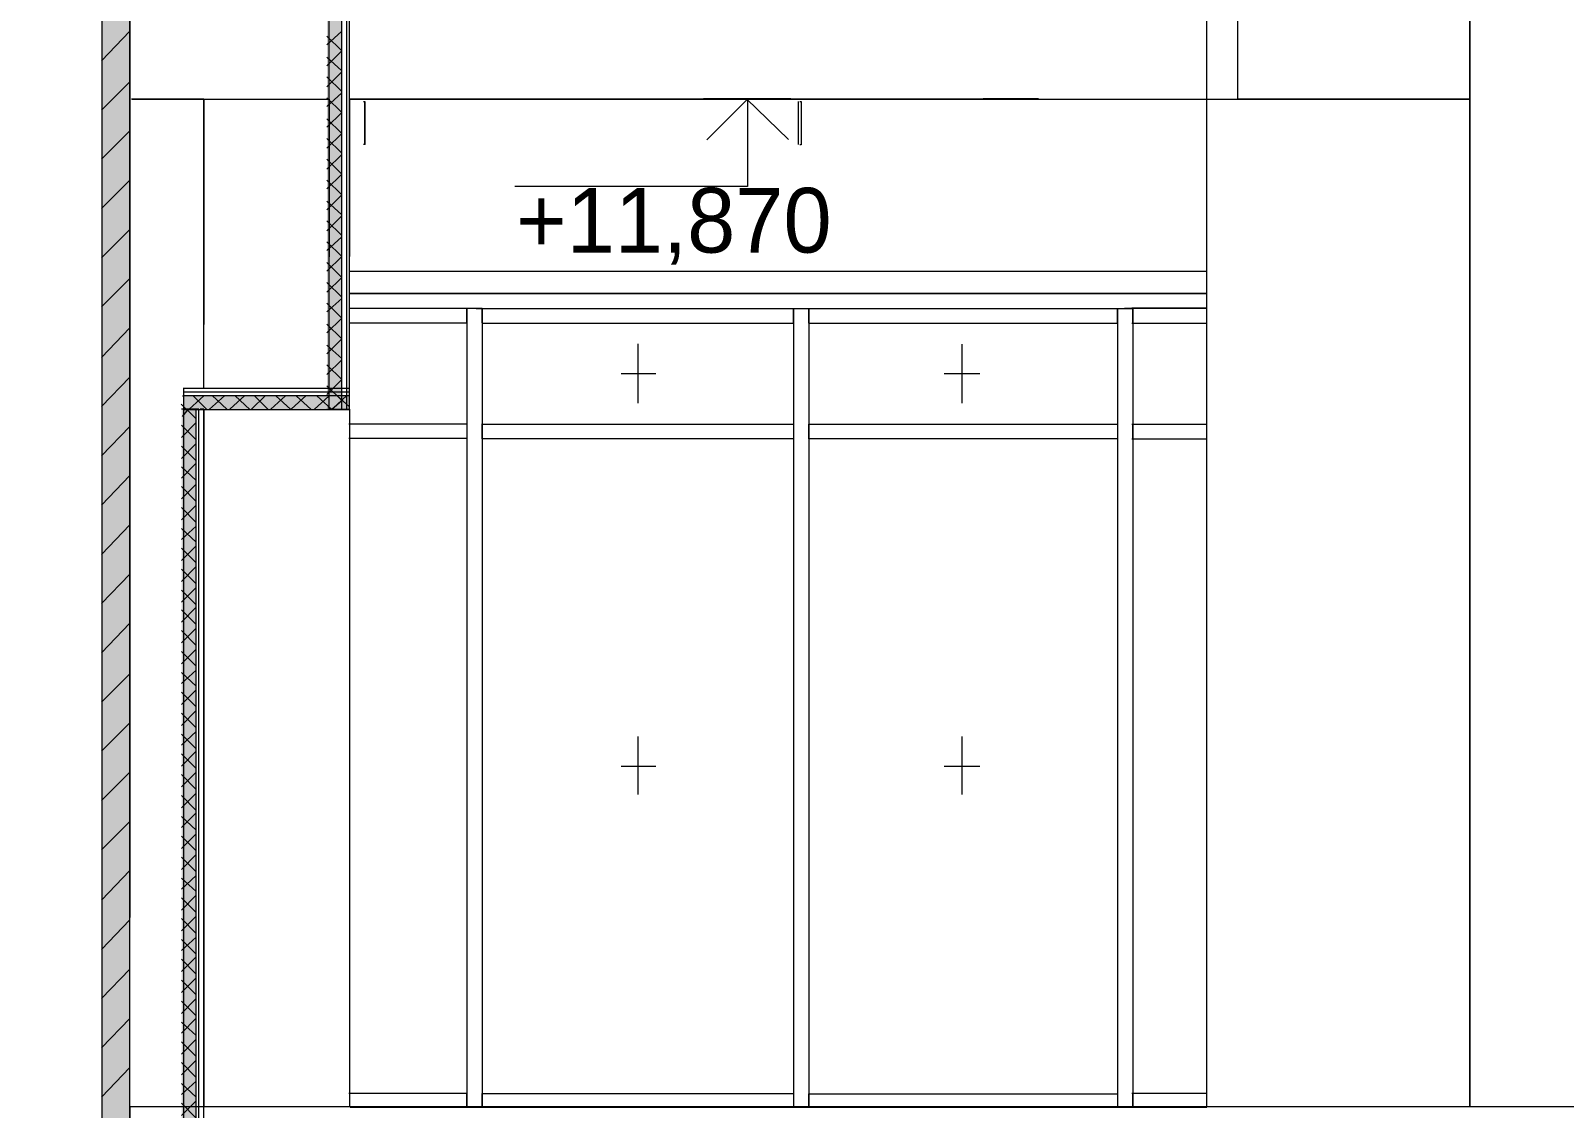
# Model space of a CAD drawing. Header units: millimetres. Extents: x -135211 to 49383, y -8033 to 228499.
# Drawn here: x -23242 to -17969, y 57051 to 60758 of the extents above; entities that cross this region are included whole.
import ezdxf

# ---------------------------------------------------------------- set-up
doc = ezdxf.new("R2010")
doc.units = ezdxf.units.MM
doc.layers.add('PDF _Геометрия', color=7, linetype='Continuous', true_color=0x1d1d1d)
doc.layers.add('PDF _Сплошная заливка', color=7, linetype='Continuous', true_color=0xffffff)
doc.layers.add('PDF _Текст', color=7, linetype='Continuous')

msp = doc.modelspace()

# ---------------------------------------------------------------- linework, layer by layer
at = {"layer": 'PDF _Геометрия', "color": 7, "lineweight": 9}
for points in [[(-22996.93330292025, 60933.58944422715), (-22996.93330292025, 56975.5369851326), (-23276.17749309077, 56975.5369851326)], [(-22997.87084157788, 56975.67755844956), (-22900.41887984332, 56975.67755844956), (-22900.41887984332, 60933.67539915414), (-22997.87084157788, 60933.67539915414)], [(-22216.04387984333, 59455.23221206308), (-22216.04387984333, 60932.71395060758), (-22893.56920871307, 60932.71395060758)], [(-22223.2636216142, 59456.29981488575), (-22172.17368753561, 59456.29981488575), (-22172.17368753561, 60933.68366479898), (-22223.2636216142, 60933.68366479898)], [(-22167.57310330332, 59455.58382486828), (-22154.62561061255, 59455.58382486828), (-22154.62561061255, 60932.99657135641), (-22167.57310330332, 60932.99657135641)], [(-22158.80008779292, 59456.18005960873), (-22145.851572151, 59456.18005960873), (-22145.851572151, 60933.50492724985), (-22158.80008779292, 60933.50492724985)], [(-22141.88982253597, 60522.37269605679), (-18294.0486875356, 60522.37269605679), (-18294.0486875356, 60933.03012770203), (-18294.0486875356, 57055.29571194605), (-18294.0486875356, 60522.37269605679), (-19094.2138118572, 60522.37269605679)], [(-19455.87331507029, 57055.62336116307), (-19197.77464907407, 57055.62336116307), (-19197.77464907407, 60933.28836479832)], [(-19193.99965939732, 60932.83131965834), (-19092.48618753559, 60932.83131965834), (-19092.48618753559, 60522.15743509121)], [(-22645.97176445869, 59527.55104124395), (-22645.97176445869, 60522.40195234521), (-22895.58203924018, 60522.40195234521)], [(-22893.56920871307, 60522.04634013573), (-22216.04387984333, 60522.04634013573), (-22216.04387984333, 59980.1617319103)], [(-22645.97176445869, 60522.40195234521), (-22645.97176445869, 59747.72448467949)], [(-22216.04387984333, 59747.35217391972), (-22216.04387984333, 60522.04634013573)], [(-22145.851572151, 60522.91696449984), (-22145.851572151, 59981.0323323272)], [(-20382.26984138177, 60522.56750866496), (-22143.17878895755, 60522.56750866496)], [(-22097.29477746194, 60514.18983604736), (-22093.20734138177, 60514.18983604736), (-22093.20734138177, 60365.99189454134), (-22097.29477746194, 60365.99189454134)], [(-22093.20734138177, 60365.44767927436), (-22093.20734138177, 60513.57739107114)], [(-20777.101572151, 60522.72205900205), (-20777.101572151, 60222.12505184275), (-21577.22067314204, 60222.12505184275)], [(-20627.94291830485, 60523.17507388166), (-20928.38564261467, 60523.17507388166)], [(-19961.11599522791, 60522.24010864032), (-20773.98974906227, 60522.24010864032)], [(-20601.62080292022, 60366.385283958), (-20601.62080292022, 60514.56892742766)], [(-20596.98939254532, 60513.91100969607), (-20592.84676445868, 60513.91100969607), (-20592.84676445868, 60365.78497796195), (-20596.98939254532, 60365.78497796195)], [(-19776.8611875356, 60523.12762679377), (-19967.53894387632, 60523.12762679377)], [(-19197.77464907407, 59930.00203970832), (-22143.84664183004, 59930.00203970832)], [(-21715.92368753561, 59854.36083707083), (-22147.52387780888, 59854.36083707083)], [(-19197.77464907407, 59853.83130666064), (-22143.84664183004, 59853.83130666064), (-19197.77464907407, 59853.83130666064), (-19481.74738320765, 59853.83130666064)], [(-20592.84676445868, 59853.55948788087), (-21710.70259484579, 59853.55948788087)], [(-19478.5438798433, 59853.40992995929), (-20592.10938557739, 59853.40992995929)], [(-22148.44748568829, 59752.87633846697), (-21742.24580292025, 59752.87633846697), (-21742.24580292025, 59803.68494141458), (-21742.24580292025, 59778.24641391316), (-21742.24580292025, 59380.39067788389), (-21742.24580292025, 57056.43938238412), (-21742.24580292025, 57102.94061411347), (-22148.44748568829, 57102.94061411347)], [(-22148.44748568829, 59803.68494141458), (-21742.24580292025, 59803.68494141458)], [(-22147.52387780888, 59803.54024270998), (-21715.92368753561, 59803.54024270998)], [(-21740.23206399215, 59803.39728817334), (-21689.601572151, 59803.39728817334), (-21689.601572151, 59778.01523063862), (-21689.601572151, 59380.10688987145), (-21689.601572151, 57056.08524872393)], [(-21710.70259484579, 59802.7110596927), (-20592.84676445868, 59802.7110596927)], [(-21689.601572151, 59752.63150375426), (-21689.601572151, 59803.39728817334)], [(-21685.65369478975, 59752.08051923477), (-20619.1688798433, 59752.08051923477), (-20619.1688798433, 59802.84961285299), (-20619.1688798433, 59379.57204839098), (-20619.1688798433, 57055.48393328713)], [(-21685.65369478975, 59802.84961285299), (-20619.1688798433, 59802.84961285299)], [(-20617.66503099829, 59802.57421837102), (-20566.52464907407, 59802.57421837102), (-20566.52464907407, 59379.3062595756), (-20566.52464907407, 57055.16734228093)], [(-20592.10938557739, 59802.6153871284), (-19478.5438798433, 59802.6153871284)], [(-20567.25304121537, 59751.969234956), (-19504.86599522791, 59751.969234956), (-19504.86599522791, 59802.7520216051), (-19504.86599522791, 59379.39976345491), (-19504.86599522791, 57055.32975400575)], [(-20567.25304121537, 59802.7520216051), (-19504.86599522791, 59802.7520216051)], [(-20566.52464907407, 59751.78139299734), (-20566.52464907407, 59802.57421837102)], [(-19503.16607739539, 59802.48212723895), (-19452.22176445869, 59802.48212723895), (-19452.22176445869, 59379.14512856003), (-19452.22176445869, 57054.97537132705)], [(-19481.74738320765, 59802.9813791987), (-19197.77464907407, 59802.9813791987), (-19455.87331507029, 59802.9813791987)], [(-19452.22176445869, 59751.67753106796), (-19452.22176445869, 59802.48212723895)], [(-19455.87331507029, 59752.20145938379), (-19197.77464907407, 59752.20145938379)], [(-21154.38522599715, 59680.35425148394), (-21154.38522599715, 59477.1456294578)], [(-20040.08234138176, 59680.22014273803), (-20040.08234138176, 59477.00441989171)], [(-20101.61958037033, 59578.94161063806), (-19978.66407215099, 59578.94161063806)], [(-22717.51578505577, 59455.49803126892), (-22145.851572151, 59455.49803126892), (-22145.851572151, 59502.10369634526), (-22145.851572151, 59514.77607697421), (-22145.851572151, 59527.45011330944), (-22717.51578505577, 59527.45011330944)], [(-22716.16407215102, 59527.33542442814), (-22716.16407215102, 59514.59241649997), (-22716.16407215102, 59501.91560855095), (-22716.16407215102, 59455.34571276571), (-22716.16407215102, 56974.57523825959)], [(-21211.27334166811, 59578.45245694687), (-21092.9669567664, 59578.45245694687)], [(-22145.851572151, 59514.77607697421), (-22717.51578505577, 59514.77607697421)], [(-22145.851572151, 59502.10369634526), (-22717.51578505577, 59502.10369634526)], [(-22723.15369726901, 56975.74612070993), (-22672.29387984332, 56975.74612070993), (-22672.29387984332, 59456.34928156889), (-22723.15369726901, 59456.34928156889)], [(-22671.65938057158, 56975.72317072128), (-22663.51984138179, 56975.72317072128), (-22663.51984138179, 59456.31957722801), (-22671.65938057158, 59456.31957722801)], [(-22658.86197188513, 56974.86488497311), (-22645.97176445869, 56974.86488497311), (-22645.97176445869, 59455.58349348844), (-22658.86197188513, 59455.58349348844)], [(-22222.16528872302, 59456.18005960873), (-22145.851572151, 59456.18005960873), (-22145.851572151, 57055.95092192109)], [(-22148.44748568829, 59405.7607533301), (-21742.24580292025, 59405.7607533301), (-21742.24580292025, 59354.95215722084), (-22148.44748568829, 59354.95215722084)], [(-21689.601572151, 59354.65634795214), (-21689.601572151, 59405.48894740617)], [(-21685.65369478975, 59404.92118163921), (-20619.1688798433, 59404.92118163921), (-20619.1688798433, 59354.15378030155), (-21685.65369478975, 59354.15378030155)], [(-20567.25304121537, 59404.79201129408), (-19504.86599522791, 59404.79201129408), (-19504.86599522791, 59354.00921766937), (-20567.25304121537, 59354.00921766937)], [(-20566.52464907407, 59353.87441331392), (-20566.52464907407, 59404.66724559811)], [(-19455.87331507029, 59405.0667475633), (-19197.77464907407, 59405.0667475633)], [(-19452.22176445869, 59353.74283396397), (-19452.22176445869, 59404.54743013495)], [(-19455.87331507029, 59354.28683474285), (-19197.77464907407, 59354.28683474285)], [(-21154.38522599715, 58330.00999789472), (-21154.38522599715, 58130.99552196169)], [(-20040.08234138176, 58329.84663961155), (-20040.08234138176, 58130.86676420416)], [(-21211.27334166811, 58228.05487275375), (-21092.9669567664, 58228.05487275375)], [(-20101.61958037033, 58228.53056312378), (-19978.66407215099, 58228.53056312378)], [(-21740.23206399215, 57056.08524872393), (-21689.601572151, 57056.08524872393), (-21689.601572151, 57102.67692700651)], [(-21685.65369478975, 57102.03884769724), (-20619.1688798433, 57102.03884769724), (-20619.1688798433, 57055.48393328713), (-21685.65369478975, 57055.48393328713)], [(-20617.66503099829, 57055.16734228093), (-20566.52464907407, 57055.16734228093), (-20566.52464907407, 57101.74402488667)], [(-20567.25304121537, 57101.85666013374), (-19504.86599522791, 57101.85666013374), (-19504.86599522791, 57055.32975400575), (-20567.25304121537, 57055.32975400575)], [(-19503.16607739539, 57054.97537132705), (-19452.22176445869, 57054.97537132705), (-19452.22176445869, 57101.5936777344)], [(-19197.77464907407, 57102.2076203631), (-19455.87331507029, 57102.2076203631)], [(-9651.620802920152, 57056.23043198152), (-9651.620802920152, 56975.80451280899), (-9651.620802920152, 57039.3250590988), (-9651.620802920152, 57047.81568405723), (-9651.620802920152, 57056.23043198152), (-22900.92126409389, 57056.23043198152)], [(-22900.41887984332, 57056.14019294777), (-22900.41887984332, 57047.68105095861), (-22900.41887984332, 57039.15416816042), (-22900.41887984332, 56975.67755844956)], [(-21742.24580292025, 57056.43938238412), (-22148.44748568829, 57056.43938238412)]]:
    msp.add_lwpolyline(points, dxfattribs=at)
for points in [[(-22900.41887984332, 57708.03603904976), (-22900.41887984332, 60523.03527737768), (-22900.41887984332, 60933.67539915414)], [(-22645.97176445869, 57055.31109431629), (-22645.97176445869, 59455.58349348844)], [(-22143.84664183004, 57055.62336116307), (-19197.77464907407, 57055.62336116307)]]:
    msp.add_lwpolyline(points, close=True, dxfattribs=at)
at = {"layer": 'PDF _Геометрия', "lineweight": 9}
for points in [[(-22997.87084157788, 60654.25275704344), (-22900.41887984332, 60755.89794253129)], [(-22997.87084157788, 60484.93444240974), (-22900.41887984332, 60582.31700534344)], [(-22997.87084157788, 60315.61612100874), (-22900.41887984332, 60412.99869070974)], [(-22997.87084157788, 60146.29780637503), (-22900.41887984332, 60243.68036930872)], [(-22997.87084157788, 59976.98113619853), (-22900.41887984332, 60074.36205467502)], [(-22997.87084157788, 59807.66282156482), (-22900.41887984332, 59905.043733274)], [(-22997.87084157788, 59634.08023315245), (-22900.41887984332, 59735.72541864029)], [(-22997.87084157788, 59464.76191851876), (-22900.41887984332, 59566.33935643023)], [(-22997.87084157788, 59295.44359711774), (-22900.41887984332, 59397.02104179654)], [(-22997.87084157788, 59126.12528248403), (-22900.41887984332, 59227.70272039551)], [(-22997.87084157788, 58956.80861230753), (-22900.41887984332, 59058.3844057618)], [(-22997.87084157788, 58787.49029767383), (-22900.41887984332, 58889.06773558532)], [(-22997.87084157788, 58618.17197627281), (-22900.41887984332, 58719.74942095161)], [(-22997.87084157788, 58448.78592083006), (-22900.41887984332, 58546.16683253925)], [(-22997.87084157788, 58279.46759942904), (-22900.41887984332, 58376.84851790554)], [(-22997.87084157788, 58110.14928479534), (-22900.41887984332, 58207.53019650453)], [(-22997.87084157788, 57940.83096339434), (-22900.41887984332, 58038.21188187082)], [(-22997.87084157788, 57767.25003297377), (-22900.41887984332, 57868.89521169432)], [(-22997.87084157788, 57597.93171157277), (-22900.41887984332, 57699.57689706062)], [(-22997.87084157788, 57428.61339693906), (-22900.41887984332, 57530.2585756596)], [(-22997.87084157788, 57259.29507553805), (-22900.41887984332, 57360.87252021685)], [(-22997.87084157788, 57089.97676090435), (-22900.41887984332, 57191.55420558315)]]:
    msp.add_lwpolyline(points, dxfattribs=at)
at = {"layer": 'PDF _Геометрия', "color": 252, "lineweight": 9, "true_color": 0x8e8e8e}
for points in [[(-22223.2636216142, 60709.29707623336), (-22172.17368753561, 60755.89169556824)], [(-22223.2636216142, 60637.36204714323), (-22172.17368753561, 60688.11271681157), (-22223.2636216142, 60738.92990557406)], [(-22172.17368753561, 60620.40025714906), (-22223.2636216142, 60666.99487648396)], [(-22223.2636216142, 60565.36049895894), (-22172.17368753561, 60616.17768772147)], [(-22172.17368753561, 60548.4668969968), (-22223.2636216142, 60599.21589772728)], [(-22223.2636216142, 60497.64804610844), (-22172.17368753561, 60544.17447741131)], [(-22223.2636216142, 60425.64649111217), (-22172.17368753561, 60476.46367987466), (-22223.2636216142, 60527.28086863716)], [(-22223.2636216142, 60353.71146883404), (-22172.17368753561, 60404.52865759654), (-22223.2636216142, 60455.27765832702)], [(-22172.17368753561, 60336.74967883986), (-22223.2636216142, 60387.56686079039)], [(-22223.2636216142, 60281.77643974392), (-22172.17368753561, 60332.52544047441)], [(-22223.2636216142, 60213.99746098725), (-22172.17368753561, 60264.81464974976), (-22223.2636216142, 60315.63183851225)], [(-22223.2636216142, 60142.06243189715), (-22172.17368753561, 60192.87962065964), (-22223.2636216142, 60243.63029032796)], [(-22172.17368753561, 60125.10064190297), (-22223.2636216142, 60171.69526123786)], [(-22223.2636216142, 60070.06088371286), (-22172.17368753561, 60120.87807247534)], [(-22172.17368753561, 60053.16561962483), (-22223.2636216142, 60103.98447051319)], [(-22223.2636216142, 60002.34843086235), (-22172.17368753561, 60048.94305019722)], [(-22223.2636216142, 59930.41506389809), (-22172.17368753561, 59981.16406462856), (-22223.2636216142, 60031.98125339107)], [(-22223.2636216142, 59858.41185358793), (-22172.17368753561, 59909.22904235044), (-22223.2636216142, 59960.04623111293)], [(-22172.17368753561, 59841.51824481379), (-22223.2636216142, 59892.26725235626)], [(-22223.2636216142, 59790.70105605128), (-22172.17368753561, 59837.29401326032)], [(-22223.2636216142, 59718.76603377316), (-22172.17368753561, 59769.51503450365), (-22223.2636216142, 59820.33222326615)], [(-22223.2636216142, 59646.76281665103), (-22172.17368753561, 59697.58000541354), (-22223.2636216142, 59748.39719417603)], [(-22172.17368753561, 59629.86921468887), (-22223.2636216142, 59676.39564599175)], [(-22223.2636216142, 59574.82779437291), (-22172.17368753561, 59625.57845722925)], [(-22223.2636216142, 59507.11699683626), (-22172.17368753561, 59557.86600437875), (-22223.2636216142, 59608.68319314124)], [(-22206.233643588, 59456.29981488575), (-22172.17368753561, 59485.93263741448), (-22223.2636216142, 59536.68163814495)], [(-22707.39003368947, 59456.53633545634), (-22724.33792331901, 59473.48422508587)], [(-22720.22859225189, 59502.52628065035), (-22716.16407215102, 59502.52628065035)], [(-22696.84369328717, 59455.58349348844), (-22645.97176445869, 59502.18297389741)], [(-22637.19772599718, 59456.16545738886), (-22684.00626701656, 59502.76863587577)], [(-22626.68368266894, 59455.83496892852), (-22575.7794567664, 59502.46237787703)], [(-22567.00541830485, 59456.48694019279), (-22617.91368134167, 59503.05010152619)], [(-22556.52367205071, 59456.16645843881), (-22505.58714907408, 59502.68914832804)], [(-22488.039072151, 59455.43681681522), (-22538.98366939618, 59501.96688130855)], [(-22482.28881300295, 59455.76511510439), (-22435.39484138179, 59502.31730340997)], [(-22426.62080292024, 59456.35322258274), (-22473.51848891539, 59502.90909139399)], [(-22416.20365081431, 59456.05728569753), (-22365.20253368947, 59502.57090292848)], [(-22347.6544567664, 59455.3333785567), (-22398.66364815972, 59501.85435281405)], [(-22346.04364019608, 59456.29503841117), (-22295.01022599718, 59502.83645066557)], [(-22277.46214907408, 59455.57403822018), (-22328.50363754154, 59502.12280723399)], [(-22267.11362825059, 59455.23221206308), (-22216.04387984333, 59501.80842182889)], [(-22258.34362692332, 59502.40653646846), (-22207.26984138179, 59455.82664478884), (-22220.21119636565, 59464.2707759)], [(-22205.72361895964, 59456.19593812986), (-22154.62561061255, 59502.72972248391)], [(-22145.851572151, 59463.94684146606), (-22188.09725840212, 59502.10369634526)], [(-22719.63039619033, 59430.47285736106), (-22698.61599522793, 59455.89671037249)], [(-22672.29387984332, 59422.51061752144), (-22706.20042479379, 59456.34928156889)], [(-22723.15369726901, 59359.03683299282), (-22672.29387984332, 59409.82877629682)], [(-22672.29387984332, 59350.56019675521), (-22723.15369726901, 59401.35214005921)], [(-22723.15369726901, 59287.02019274432), (-22672.29387984332, 59337.88001016998)], [(-22672.29387984332, 59278.61143740969), (-22723.15369726901, 59329.40337393237)], [(-22723.15369726901, 59219.34286464939), (-22672.29387984332, 59270.13480117208)], [(-22672.29387984332, 59210.86622841178), (-22723.15369726901, 59257.38507904446)], [(-22723.15369726901, 59147.3245697615), (-22672.29387984332, 59198.18438718718)], [(-22672.29387984332, 59138.91580764556), (-22723.15369726901, 59189.70775094955)], [(-22723.15369726901, 59075.37580363466), (-22672.29387984332, 59126.16774693866)], [(-22672.29387984332, 59066.89916739705), (-22723.15369726901, 59117.75898482271)], [(-22723.15369726901, 59007.69847553974), (-22672.29387984332, 59054.21732617243)], [(-22672.29387984332, 58999.22183930212), (-22723.15369726901, 59045.74068993482)], [(-22723.15369726901, 58935.68018065184), (-22672.29387984332, 58986.47211717453)], [(-22672.29387984332, 58927.20354441423), (-22723.15369726901, 58978.06336183991)], [(-22723.15369726901, 58863.73141452501), (-22672.29387984332, 58914.52335782901)], [(-22672.29387984332, 58855.2547782874), (-22723.15369726901, 58906.04672159139)], [(-22723.15369726901, 58791.7810005401), (-22672.29387984332, 58842.57293706277)], [(-22672.29387984332, 58783.30436430249), (-22723.15369726901, 58834.09630082516)], [(-22723.15369726901, 58724.03579154218), (-22672.29387984332, 58774.82772806488)], [(-22672.29387984332, 58715.55915530457), (-22723.15369726901, 58766.35109182726)], [(-22723.15369726901, 58652.08537077597), (-22672.29387984332, 58702.87731407997)], [(-22672.29387984332, 58643.60873453836), (-22723.15369726901, 58694.40067784234)], [(-22723.15369726901, 58580.13661143045), (-22672.29387984332, 58630.92854795313)], [(-22672.29387984332, 58571.65997519284), (-22723.15369726901, 58622.45191171552)], [(-22723.15369726901, 58512.39140243254), (-22672.29387984332, 58558.97813396822)], [(-22672.29387984332, 58503.91476619493), (-22723.15369726901, 58550.50149773061)], [(-22723.15369726901, 58440.44098166633), (-22672.29387984332, 58491.23292497031)], [(-22672.29387984332, 58431.96434542871), (-22723.15369726901, 58482.7562887327)], [(-22723.15369726901, 58368.49222232081), (-22672.29387984332, 58419.28415884349)], [(-22672.29387984332, 58360.01558608318), (-22723.15369726901, 58410.80752260586)], [(-22723.15369726901, 58300.7470133229), (-22672.29387984332, 58347.26586395557)], [(-22672.29387984332, 58288.06517209828), (-22723.15369726901, 58338.85710862095)], [(-22723.15369726901, 58228.79659255668), (-22672.29387984332, 58279.58853586065)], [(-22672.29387984332, 58220.31995631906), (-22723.15369726901, 58271.11189962304)], [(-22723.15369726901, 58156.77995230817), (-22672.29387984332, 58207.57189561215)], [(-22672.29387984332, 58148.37119697354), (-22723.15369726901, 58199.16313349622)], [(-22723.15369726901, 58084.82953832324), (-22672.29387984332, 58135.62147484592)], [(-22672.29387984332, 58076.35290208563), (-22723.15369726901, 58127.14483860831)], [(-22723.15369726901, 58017.08432932533), (-22672.29387984332, 58067.94414675101)], [(-22672.29387984332, 58008.67557399072), (-22723.15369726901, 58055.19442462341)], [(-22723.15369726901, 57945.13390855912), (-22672.29387984332, 57995.9258518631)], [(-22672.29387984332, 57936.6572723215), (-22723.15369726901, 57987.44921562549)], [(-22723.15369726901, 57873.1851492136), (-22672.29387984332, 57923.97708573628)], [(-22672.29387984332, 57864.70851297599), (-22723.15369726901, 57915.50044949867)], [(-22723.15369726901, 57805.43994021569), (-22672.29387984332, 57852.02667175137)], [(-22672.29387984332, 57796.96330397808), (-22723.15369726901, 57843.55003551376)], [(-22723.15369726901, 57733.48951944947), (-22672.29387984332, 57784.28146275346)], [(-22672.29387984332, 57725.01288321186), (-22723.15369726901, 57775.80482651585)], [(-22723.15369726901, 57661.54076010396), (-22672.29387984332, 57712.33269662662)], [(-22672.29387984332, 57653.06412386633), (-22723.15369726901, 57703.85606038901)], [(-22723.15369726901, 57593.79555110604), (-22672.29387984332, 57640.38228264171)], [(-22672.29387984332, 57581.11370988141), (-22723.15369726901, 57631.9056464041)], [(-22723.15369726901, 57521.84513033981), (-22672.29387984332, 57572.6370736438)], [(-22672.29387984332, 57513.3684941022), (-22723.15369726901, 57564.16043740619)], [(-22723.15369726901, 57449.8963709943), (-22672.29387984332, 57500.68830751698)], [(-22672.29387984332, 57441.41973475669), (-22723.15369726901, 57492.21167127936)], [(-22723.15369726901, 57377.94595700938), (-22672.29387984332, 57428.73789353206)], [(-22672.29387984332, 57369.46932077177), (-22723.15369726901, 57420.26125729445)], [(-22723.15369726901, 57310.20074801148), (-22672.29387984332, 57360.99268453415)], [(-22672.29387984332, 57301.72411177387), (-22723.15369726901, 57348.31084330954)], [(-22723.15369726901, 57238.25032724525), (-22672.29387984332, 57289.04226376794)], [(-22672.29387984332, 57229.77369100764), (-22723.15369726901, 57280.56562753032)], [(-22723.15369726901, 57166.23368699675), (-22672.29387984332, 57217.02562351942)], [(-22672.29387984332, 57157.75705075913), (-22723.15369726901, 57208.6168681848)], [(-22723.15369726901, 57098.55635890182), (-22672.29387984332, 57145.07520953451)], [(-22672.29387984332, 57090.07972266421), (-22723.15369726901, 57136.5985732969)], [(-22723.15369726901, 57026.53805723261), (-22672.29387984332, 57077.33000053661)], [(-22672.29387984332, 57018.12930189799), (-22723.15369726901, 57068.92123842068)]]:
    msp.add_lwpolyline(points, dxfattribs=at)
at = {"layer": 'PDF _Геометрия', "color": 7, "lineweight": 18}
for points in [[(-20777.101572151, 60522.72205900205), (-20917.12106979663, 60383.04609525146)], [(-20780.36438306529, 60523.21233976262), (-20636.7169567664, 60383.50023375596)]]:
    msp.add_lwpolyline(points, dxfattribs=at)
at = {"layer": 'PDF _Сплошная заливка', "lineweight": 5, "transparency": 33554559}
for points in [[(-22997.87084157788, 60933.67539915414), (-22900.41887984332, 60933.67539915414), (-22997.87084157788, 56975.67755844956), (-22900.41887984332, 56975.67755844956)], [(-22223.2636216142, 60933.68366479898), (-22172.17368753561, 60933.68366479898), (-22223.2636216142, 59456.29981488575), (-22172.17368753561, 59456.29981488575)], [(-22717.51578505577, 59502.10369634526), (-22145.851572151, 59502.10369634526), (-22717.51578505577, 59455.49803126892), (-22145.851572151, 59455.49803126892)], [(-22723.15369726901, 59456.34928156889), (-22672.29387984332, 59456.34928156889), (-22723.15369726901, 56975.74612070993), (-22672.29387984332, 56975.74612070993)]]:
    msp.add_solid(points, dxfattribs=at)

# ---------------------------------------------------------------- texts
at = {"layer": 'PDF _Текст', "insert": (-21572.84549617178, 60085.2516345361), "char_height": 222.6982147375235, "attachment_point": 4, "style": ''}
msp.add_mtext('+11,870', dxfattribs=at)

doc.saveas('drawing.dxf')
